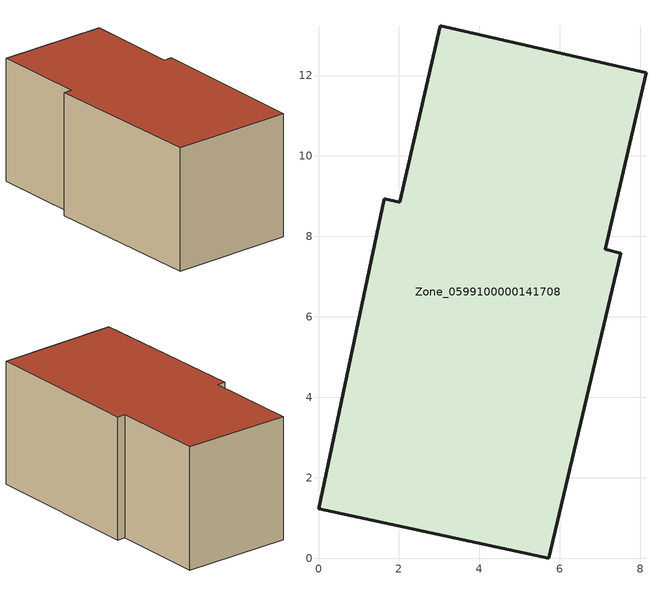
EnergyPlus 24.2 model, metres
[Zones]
Zone_0599100000141708
 floor ground (C_G): 5.72,0 0,1.23 1.63,8.94 2.02,8.85 3.02,13.24 8.14,12.07 7.12,7.68 7.51,7.58 z0
 wall outside (C_F): 0,1.23 5.72,0 7.51,7.58 7.12,7.68 8.14,12.07 3.02,13.24 2.02,8.85 1.63,8.94 0,1.23 z0:5.87
 roof outside (C_R): 3.02,13.24 2.02,8.85 1.63,8.94 0,1.23 5.72,0 7.51,7.58 7.12,7.68 8.14,12.07 z5.87
[BUILDING]
Pand.0599100000141708: North Axis=0; Terrain=City; Loads Convergence Tolerance Value=0.04; Temperature Convergence Tolerance Value=0.4; Solar Distribution=FullExterior; Maximum Number of Warmup Days=25; Minimum Number of Warmup Days=1
[Site:Location]
Rotterdam.The.Hague.AP_ZH_NLD Design_Conditions: Latitude=51.96; Longitude=4.45; Time Zone=1; Elevation=-4.5
[SITE:GROUNDTEMPERATURE:BUILDINGSURFACE]
18, 18, 18, 18, 18, 18, 18, 18, 18, 18, 18, 18
[MATERIAL] Thermal Absorptance=0.9; Solar Absorptance=0.7; Visible Absorptance=0.7
Name | Roughness | Thickness | Conductivity | Density | Specific Heat
G.TC.1946 | MediumSmooth | 0.15 | 1 | 540 | 1210
F.TC.1946 | Rough | 0.3 | 0.857143 | 1920 | 840
R.TC.1946 | MediumRough | 0.2 | 0.909091 | 1500 | 1000
[CONSTRUCTION]
C_G: G.TC.1946
C_F: F.TC.1946
C_R: R.TC.1946
[ZONE]
Zone_0599100000141708: Type=1; Multiplier=1; Ceiling Height=Autocalculate; Volume=Autocalculate; Floor Area=autocalculate; Part of Total Floor Area=Yes
[ZONEINFILTRATION:DESIGNFLOWRATE]
Infil_Zone_0599100000141708: Zone or ZoneList or Space or SpaceList=Zone_0599100000141708; Schedule=AlwaysOn; Design Flow Rate Calculation Method=Flow/Area; Flow Rate per Floor Area=0.003; Constant Term Coefficient=1; Temperature Term Coefficient=0; Velocity Term Coefficient=0; Velocity Squared Term Coefficient=0
[HVACTEMPLATE:ZONE:IDEALLOADSAIRSYSTEM]
Zone_0599100000141708: Maximum Heating Supply Air Temperature=50; Minimum Cooling Supply Air Temperature=13; Maximum Heating Supply Air Humidity Ratio=0.0156; Minimum Cooling Supply Air Humidity Ratio=0.0077; Heating Limit=NoLimit; Cooling Limit=NoLimit; Dehumidification Control Type=ConstantSensibleHeatRatio; Cooling Sensible Heat Ratio=0.7; Dehumidification Setpoint=60; Humidification Control Type=None; Humidification Setpoint=30; Outdoor Air Method=None; Outdoor Air Flow Rate per Person=0.00944; Outdoor Air Flow Rate per Zone Floor Area=0; Outdoor Air Flow Rate per Zone=0; Demand Controlled Ventilation Type=None; Outdoor Air Economizer Type=NoEconomizer; Heat Recovery Type=None; Sensible Heat Recovery Effectiveness=0.7; Latent Heat Recovery Effectiveness=0.65
[ZONECONTROL:THERMOSTAT]
ThermostatControl_Zone_0599100000141708: Zone or ZoneList=Zone_0599100000141708; Control Type Schedule=DualSetpointControlType; Control 1=Thermostat_Zone_0599100000141708; Temperature Difference Between Cutout And Setpoint=0
[THERMOSTATSETPOINT:DUALSETPOINT]
Thermostat_Zone_0599100000141708: Heating Setpoint Temperature Schedule=HeatingSetpoint_Zone_0599100000141708; Cooling Setpoint Temperature Schedule=CoolingSetpoint_Zone_0599100000141708
[SCHEDULE:COMPACT]
HeatingSetpoint_Zone_0599100000141708: Through: 12/31, For: AllDays, Until: 24:00, 21
CoolingSetpoint_Zone_0599100000141708: Through: 12/31, For: AllDays, Until: 24:00, 24
DualSetpointControlType: Through: 12/31, For: AllDays, Until: 24:00, 4
AlwaysOn: Through: 12/31, For: AllDays, Until: 24:00, 1
